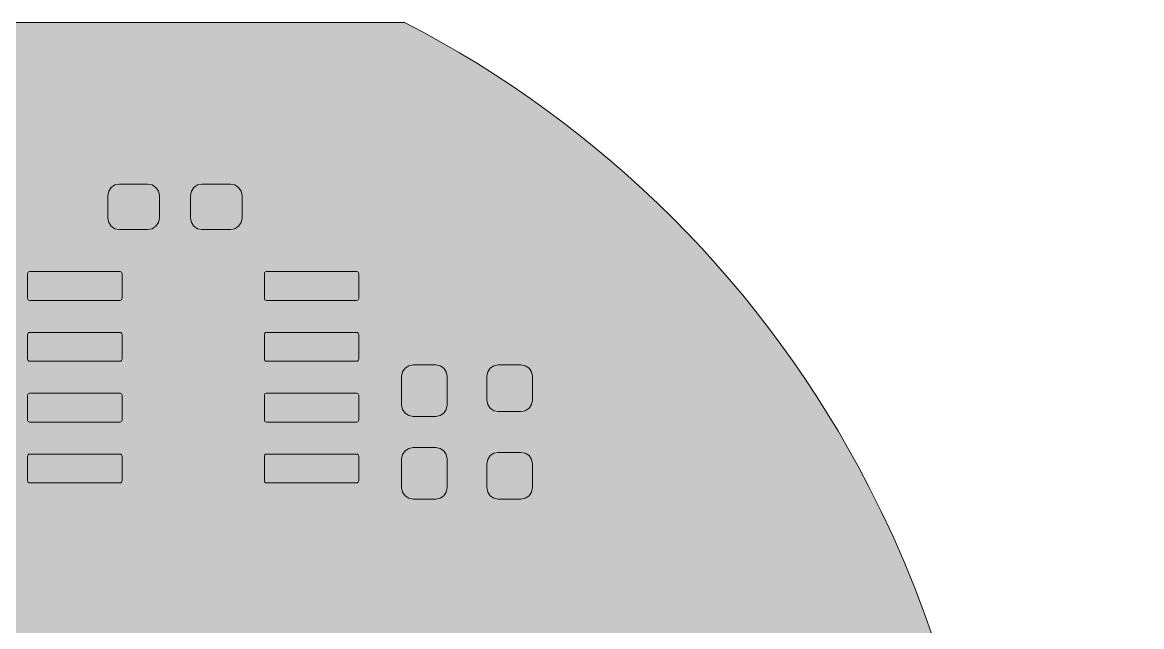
# Model space of a CAD drawing. Header units: millimetres. Extents: x 63.6 to 115, y 77 to 122.7.
# Drawn here: x 91.62 to 114.97, y 110.06 to 122.67 of the extents above; entities that cross this region are included whole.
import ezdxf

# ---------------------------------------------------------------- set-up
doc = ezdxf.new("R2010")
doc.units = ezdxf.units.MM
doc.header["$MEASUREMENT"] = 0
doc.layers.add('Layer 1', color=7, linetype='Continuous', lineweight=0)

# ---------------------------------------------------------------- blocks, each defined once
blk = doc.blocks.new('Block_5')
at = {"layer": 'Layer 1', "true_color": 0x000000, "transparency": 33554687}
h = blk.add_hatch(color=18, dxfattribs=at)
edge = h.paths.add_edge_path()
edge.add_spline(control_points=[(102.021, 115.522), (102.021, 115.522), (102.112, 115.504), (102.112, 115.504), (102.112, 115.504), (102.189, 115.453), (102.189, 115.453), (102.189, 115.453), (102.241, 115.376), (102.241, 115.376), (102.241, 115.376), (102.259, 115.285), (102.259, 115.285), (102.259, 115.285), (102.259, 114.785), (102.259, 114.785), (102.259, 114.785), (102.241, 114.694), (102.241, 114.694), (102.241, 114.694), (102.189, 114.617), (102.189, 114.617), (102.189, 114.617), (102.112, 114.565), (102.112, 114.565), (102.112, 114.565), (102.021, 114.547), (102.021, 114.547), (102.021, 114.547), (101.546, 114.547), (101.546, 114.547), (101.546, 114.547), (101.456, 114.565), (101.456, 114.565), (101.456, 114.565), (101.379, 114.617), (101.379, 114.617), (101.379, 114.617), (101.327, 114.694), (101.327, 114.694), (101.327, 114.694), (101.309, 114.785), (101.309, 114.785), (101.309, 114.785), (101.309, 115.285), (101.309, 115.285), (101.309, 115.285), (101.327, 115.376), (101.327, 115.376), (101.327, 115.376), (101.379, 115.453), (101.379, 115.453), (101.379, 115.453), (101.456, 115.504), (101.456, 115.504), (101.456, 115.504), (101.546, 115.522), (101.546, 115.522), (101.546, 115.522), (102.021, 115.522), (102.021, 115.522)], knot_values=[0, 0, 0, 0, 1, 1, 1, 2, 2, 2, 3, 3, 3, 4, 4, 4, 5, 5, 5, 6, 6, 6, 7, 7, 7, 8, 8, 8, 9, 9, 9, 10, 10, 10, 11, 11, 11, 12, 12, 12, 13, 13, 13, 14, 14, 14, 15, 15, 15, 16, 16, 16, 17, 17, 17, 18, 18, 18, 19, 19, 19, 20, 20, 20, 20], degree=3, periodic=0)
h = blk.add_hatch(color=18, dxfattribs=at)
edge = h.paths.add_edge_path()
edge.add_spline(control_points=[(102.021, 113.697), (102.021, 113.697), (102.112, 113.679), (102.112, 113.679), (102.112, 113.679), (102.189, 113.628), (102.189, 113.628), (102.189, 113.628), (102.241, 113.551), (102.241, 113.551), (102.241, 113.551), (102.259, 113.46), (102.259, 113.46), (102.259, 113.46), (102.259, 112.96), (102.259, 112.96), (102.259, 112.96), (102.241, 112.869), (102.241, 112.869), (102.241, 112.869), (102.189, 112.792), (102.189, 112.792), (102.189, 112.792), (102.112, 112.74), (102.112, 112.74), (102.112, 112.74), (102.021, 112.722), (102.021, 112.722), (102.021, 112.722), (101.546, 112.722), (101.546, 112.722), (101.546, 112.722), (101.456, 112.74), (101.456, 112.74), (101.456, 112.74), (101.379, 112.792), (101.379, 112.792), (101.379, 112.792), (101.327, 112.869), (101.327, 112.869), (101.327, 112.869), (101.309, 112.96), (101.309, 112.96), (101.309, 112.96), (101.309, 113.46), (101.309, 113.46), (101.309, 113.46), (101.327, 113.551), (101.327, 113.551), (101.327, 113.551), (101.379, 113.628), (101.379, 113.628), (101.379, 113.628), (101.456, 113.679), (101.456, 113.679), (101.456, 113.679), (101.546, 113.697), (101.546, 113.697), (101.546, 113.697), (102.021, 113.697), (102.021, 113.697)], knot_values=[0, 0, 0, 0, 1, 1, 1, 2, 2, 2, 3, 3, 3, 4, 4, 4, 5, 5, 5, 6, 6, 6, 7, 7, 7, 8, 8, 8, 9, 9, 9, 10, 10, 10, 11, 11, 11, 12, 12, 12, 13, 13, 13, 14, 14, 14, 15, 15, 15, 16, 16, 16, 17, 17, 17, 18, 18, 18, 19, 19, 19, 20, 20, 20, 20], degree=3, periodic=0)
at = {"layer": 'Layer 1', "color": 18, "lineweight": 9, "true_color": 0x000000}
for points in [[(102.021, 115.522), (102.021, 115.522), (102.112, 115.504), (102.112, 115.504), (102.112, 115.504), (102.189, 115.453), (102.189, 115.453), (102.189, 115.453), (102.241, 115.376), (102.241, 115.376), (102.241, 115.376), (102.259, 115.285), (102.259, 115.285), (102.259, 115.285), (102.259, 114.785), (102.259, 114.785), (102.259, 114.785), (102.241, 114.694), (102.241, 114.694), (102.241, 114.694), (102.189, 114.617), (102.189, 114.617), (102.189, 114.617), (102.112, 114.565), (102.112, 114.565), (102.112, 114.565), (102.021, 114.547), (102.021, 114.547), (102.021, 114.547), (101.546, 114.547), (101.546, 114.547), (101.546, 114.547), (101.456, 114.565), (101.456, 114.565), (101.456, 114.565), (101.379, 114.617), (101.379, 114.617), (101.379, 114.617), (101.327, 114.694), (101.327, 114.694), (101.327, 114.694), (101.309, 114.785), (101.309, 114.785), (101.309, 114.785), (101.309, 115.285), (101.309, 115.285), (101.309, 115.285), (101.327, 115.376), (101.327, 115.376), (101.327, 115.376), (101.379, 115.453), (101.379, 115.453), (101.379, 115.453), (101.456, 115.504), (101.456, 115.504), (101.456, 115.504), (101.546, 115.522), (101.546, 115.522), (101.546, 115.522), (102.021, 115.522), (102.021, 115.522)], [(102.021, 113.697), (102.021, 113.697), (102.112, 113.679), (102.112, 113.679), (102.112, 113.679), (102.189, 113.628), (102.189, 113.628), (102.189, 113.628), (102.241, 113.551), (102.241, 113.551), (102.241, 113.551), (102.259, 113.46), (102.259, 113.46), (102.259, 113.46), (102.259, 112.96), (102.259, 112.96), (102.259, 112.96), (102.241, 112.869), (102.241, 112.869), (102.241, 112.869), (102.189, 112.792), (102.189, 112.792), (102.189, 112.792), (102.112, 112.74), (102.112, 112.74), (102.112, 112.74), (102.021, 112.722), (102.021, 112.722), (102.021, 112.722), (101.546, 112.722), (101.546, 112.722), (101.546, 112.722), (101.456, 112.74), (101.456, 112.74), (101.456, 112.74), (101.379, 112.792), (101.379, 112.792), (101.379, 112.792), (101.327, 112.869), (101.327, 112.869), (101.327, 112.869), (101.309, 112.96), (101.309, 112.96), (101.309, 112.96), (101.309, 113.46), (101.309, 113.46), (101.309, 113.46), (101.327, 113.551), (101.327, 113.551), (101.327, 113.551), (101.379, 113.628), (101.379, 113.628), (101.379, 113.628), (101.456, 113.679), (101.456, 113.679), (101.456, 113.679), (101.546, 113.697), (101.546, 113.697), (101.546, 113.697), (102.021, 113.697), (102.021, 113.697)]]:
    blk.add_open_spline(points, degree=3, knots=[0, 0, 0, 0, 1, 1, 1, 2, 2, 2, 3, 3, 3, 4, 4, 4, 5, 5, 5, 6, 6, 6, 7, 7, 7, 8, 8, 8, 9, 9, 9, 10, 10, 10, 11, 11, 11, 12, 12, 12, 13, 13, 13, 14, 14, 14, 15, 15, 15, 16, 16, 16, 17, 17, 17, 18, 18, 18, 19, 19, 19, 20, 20, 20, 20], dxfattribs=at)
blk = doc.blocks.new('Block_15')
at = {"layer": 'Layer 1', "true_color": 0x000000, "transparency": 33554687}
h = blk.add_hatch(color=18, dxfattribs=at)
edge = h.paths.add_edge_path()
edge.add_spline(control_points=[(100.243, 115.522), (100.243, 115.522), (100.334, 115.504), (100.334, 115.504), (100.334, 115.504), (100.411, 115.453), (100.411, 115.453), (100.411, 115.453), (100.463, 115.376), (100.463, 115.376), (100.463, 115.376), (100.481, 115.285), (100.481, 115.285), (100.481, 115.285), (100.481, 114.685), (100.481, 114.685), (100.481, 114.685), (100.463, 114.594), (100.463, 114.594), (100.463, 114.594), (100.411, 114.517), (100.411, 114.517), (100.411, 114.517), (100.334, 114.465), (100.334, 114.465), (100.334, 114.465), (100.243, 114.447), (100.243, 114.447), (100.243, 114.447), (99.768, 114.447), (99.768, 114.447), (99.768, 114.447), (99.678, 114.465), (99.678, 114.465), (99.678, 114.465), (99.601, 114.517), (99.601, 114.517), (99.601, 114.517), (99.549, 114.594), (99.549, 114.594), (99.549, 114.594), (99.531, 114.685), (99.531, 114.685), (99.531, 114.685), (99.531, 115.285), (99.531, 115.285), (99.531, 115.285), (99.549, 115.376), (99.549, 115.376), (99.549, 115.376), (99.601, 115.453), (99.601, 115.453), (99.601, 115.453), (99.678, 115.504), (99.678, 115.504), (99.678, 115.504), (99.768, 115.522), (99.768, 115.522), (99.768, 115.522), (100.243, 115.522), (100.243, 115.522)], knot_values=[0, 0, 0, 0, 1, 1, 1, 2, 2, 2, 3, 3, 3, 4, 4, 4, 5, 5, 5, 6, 6, 6, 7, 7, 7, 8, 8, 8, 9, 9, 9, 10, 10, 10, 11, 11, 11, 12, 12, 12, 13, 13, 13, 14, 14, 14, 15, 15, 15, 16, 16, 16, 17, 17, 17, 18, 18, 18, 19, 19, 19, 20, 20, 20, 20], degree=3, periodic=0)
h = blk.add_hatch(color=18, dxfattribs=at)
edge = h.paths.add_edge_path()
edge.add_spline(control_points=[(100.243, 113.797), (100.243, 113.797), (100.334, 113.779), (100.334, 113.779), (100.334, 113.779), (100.411, 113.728), (100.411, 113.728), (100.411, 113.728), (100.463, 113.651), (100.463, 113.651), (100.463, 113.651), (100.481, 113.56), (100.481, 113.56), (100.481, 113.56), (100.481, 112.96), (100.481, 112.96), (100.481, 112.96), (100.463, 112.869), (100.463, 112.869), (100.463, 112.869), (100.411, 112.792), (100.411, 112.792), (100.411, 112.792), (100.334, 112.74), (100.334, 112.74), (100.334, 112.74), (100.243, 112.722), (100.243, 112.722), (100.243, 112.722), (99.768, 112.722), (99.768, 112.722), (99.768, 112.722), (99.678, 112.74), (99.678, 112.74), (99.678, 112.74), (99.601, 112.792), (99.601, 112.792), (99.601, 112.792), (99.549, 112.869), (99.549, 112.869), (99.549, 112.869), (99.531, 112.96), (99.531, 112.96), (99.531, 112.96), (99.531, 113.56), (99.531, 113.56), (99.531, 113.56), (99.549, 113.651), (99.549, 113.651), (99.549, 113.651), (99.601, 113.728), (99.601, 113.728), (99.601, 113.728), (99.678, 113.779), (99.678, 113.779), (99.678, 113.779), (99.768, 113.797), (99.768, 113.797), (99.768, 113.797), (100.243, 113.797), (100.243, 113.797)], knot_values=[0, 0, 0, 0, 1, 1, 1, 2, 2, 2, 3, 3, 3, 4, 4, 4, 5, 5, 5, 6, 6, 6, 7, 7, 7, 8, 8, 8, 9, 9, 9, 10, 10, 10, 11, 11, 11, 12, 12, 12, 13, 13, 13, 14, 14, 14, 15, 15, 15, 16, 16, 16, 17, 17, 17, 18, 18, 18, 19, 19, 19, 20, 20, 20, 20], degree=3, periodic=0)
at = {"layer": 'Layer 1', "color": 18, "lineweight": 9, "true_color": 0x000000}
for points in [[(100.243, 115.522), (100.243, 115.522), (100.334, 115.504), (100.334, 115.504), (100.334, 115.504), (100.411, 115.453), (100.411, 115.453), (100.411, 115.453), (100.463, 115.376), (100.463, 115.376), (100.463, 115.376), (100.481, 115.285), (100.481, 115.285), (100.481, 115.285), (100.481, 114.685), (100.481, 114.685), (100.481, 114.685), (100.463, 114.594), (100.463, 114.594), (100.463, 114.594), (100.411, 114.517), (100.411, 114.517), (100.411, 114.517), (100.334, 114.465), (100.334, 114.465), (100.334, 114.465), (100.243, 114.447), (100.243, 114.447), (100.243, 114.447), (99.768, 114.447), (99.768, 114.447), (99.768, 114.447), (99.678, 114.465), (99.678, 114.465), (99.678, 114.465), (99.601, 114.517), (99.601, 114.517), (99.601, 114.517), (99.549, 114.594), (99.549, 114.594), (99.549, 114.594), (99.531, 114.685), (99.531, 114.685), (99.531, 114.685), (99.531, 115.285), (99.531, 115.285), (99.531, 115.285), (99.549, 115.376), (99.549, 115.376), (99.549, 115.376), (99.601, 115.453), (99.601, 115.453), (99.601, 115.453), (99.678, 115.504), (99.678, 115.504), (99.678, 115.504), (99.768, 115.522), (99.768, 115.522), (99.768, 115.522), (100.243, 115.522), (100.243, 115.522)], [(100.243, 113.797), (100.243, 113.797), (100.334, 113.779), (100.334, 113.779), (100.334, 113.779), (100.411, 113.728), (100.411, 113.728), (100.411, 113.728), (100.463, 113.651), (100.463, 113.651), (100.463, 113.651), (100.481, 113.56), (100.481, 113.56), (100.481, 113.56), (100.481, 112.96), (100.481, 112.96), (100.481, 112.96), (100.463, 112.869), (100.463, 112.869), (100.463, 112.869), (100.411, 112.792), (100.411, 112.792), (100.411, 112.792), (100.334, 112.74), (100.334, 112.74), (100.334, 112.74), (100.243, 112.722), (100.243, 112.722), (100.243, 112.722), (99.768, 112.722), (99.768, 112.722), (99.768, 112.722), (99.678, 112.74), (99.678, 112.74), (99.678, 112.74), (99.601, 112.792), (99.601, 112.792), (99.601, 112.792), (99.549, 112.869), (99.549, 112.869), (99.549, 112.869), (99.531, 112.96), (99.531, 112.96), (99.531, 112.96), (99.531, 113.56), (99.531, 113.56), (99.531, 113.56), (99.549, 113.651), (99.549, 113.651), (99.549, 113.651), (99.601, 113.728), (99.601, 113.728), (99.601, 113.728), (99.678, 113.779), (99.678, 113.779), (99.678, 113.779), (99.768, 113.797), (99.768, 113.797), (99.768, 113.797), (100.243, 113.797), (100.243, 113.797)]]:
    blk.add_open_spline(points, degree=3, knots=[0, 0, 0, 0, 1, 1, 1, 2, 2, 2, 3, 3, 3, 4, 4, 4, 5, 5, 5, 6, 6, 6, 7, 7, 7, 8, 8, 8, 9, 9, 9, 10, 10, 10, 11, 11, 11, 12, 12, 12, 13, 13, 13, 14, 14, 14, 15, 15, 15, 16, 16, 16, 17, 17, 17, 18, 18, 18, 19, 19, 19, 20, 20, 20, 20], dxfattribs=at)
blk = doc.blocks.new('Block_40')
at = {"layer": 'Layer 1', "true_color": 0x000000, "transparency": 33554687}
h = blk.add_hatch(color=18, dxfattribs=at)
edge = h.paths.add_edge_path()
edge.add_spline(control_points=[(93.695, 116.912), (93.695, 116.912), (93.692, 116.896), (93.692, 116.896), (93.692, 116.896), (93.683, 116.882), (93.683, 116.882), (93.683, 116.882), (93.669, 116.873), (93.669, 116.873), (93.669, 116.873), (93.653, 116.87), (93.653, 116.87), (93.653, 116.87), (91.767, 116.87), (91.767, 116.87), (91.767, 116.87), (91.751, 116.873), (91.751, 116.873), (91.751, 116.873), (91.737, 116.882), (91.737, 116.882), (91.737, 116.882), (91.728, 116.896), (91.728, 116.896), (91.728, 116.896), (91.725, 116.912), (91.725, 116.912), (91.725, 116.912), (91.725, 117.428), (91.725, 117.428), (91.725, 117.428), (91.728, 117.444), (91.728, 117.444), (91.728, 117.444), (91.737, 117.458), (91.737, 117.458), (91.737, 117.458), (91.751, 117.467), (91.751, 117.467), (91.751, 117.467), (91.767, 117.47), (91.767, 117.47), (91.767, 117.47), (93.653, 117.47), (93.653, 117.47), (93.653, 117.47), (93.669, 117.467), (93.669, 117.467), (93.669, 117.467), (93.683, 117.458), (93.683, 117.458), (93.683, 117.458), (93.692, 117.444), (93.692, 117.444), (93.692, 117.444), (93.695, 117.428), (93.695, 117.428), (93.695, 117.428), (93.695, 116.912), (93.695, 116.912)], knot_values=[0, 0, 0, 0, 1, 1, 1, 2, 2, 2, 3, 3, 3, 4, 4, 4, 5, 5, 5, 6, 6, 6, 7, 7, 7, 8, 8, 8, 9, 9, 9, 10, 10, 10, 11, 11, 11, 12, 12, 12, 13, 13, 13, 14, 14, 14, 15, 15, 15, 16, 16, 16, 17, 17, 17, 18, 18, 18, 19, 19, 19, 20, 20, 20, 20], degree=3, periodic=0)
h = blk.add_hatch(color=18, dxfattribs=at)
edge = h.paths.add_edge_path()
edge.add_spline(control_points=[(98.635, 116.912), (98.635, 116.912), (98.632, 116.896), (98.632, 116.896), (98.632, 116.896), (98.623, 116.882), (98.623, 116.882), (98.623, 116.882), (98.609, 116.873), (98.609, 116.873), (98.609, 116.873), (98.593, 116.87), (98.593, 116.87), (98.593, 116.87), (96.707, 116.87), (96.707, 116.87), (96.707, 116.87), (96.691, 116.873), (96.691, 116.873), (96.691, 116.873), (96.677, 116.882), (96.677, 116.882), (96.677, 116.882), (96.668, 116.896), (96.668, 116.896), (96.668, 116.896), (96.665, 116.912), (96.665, 116.912), (96.665, 116.912), (96.665, 117.428), (96.665, 117.428), (96.665, 117.428), (96.668, 117.444), (96.668, 117.444), (96.668, 117.444), (96.677, 117.458), (96.677, 117.458), (96.677, 117.458), (96.691, 117.467), (96.691, 117.467), (96.691, 117.467), (96.707, 117.47), (96.707, 117.47), (96.707, 117.47), (98.593, 117.47), (98.593, 117.47), (98.593, 117.47), (98.609, 117.467), (98.609, 117.467), (98.609, 117.467), (98.623, 117.458), (98.623, 117.458), (98.623, 117.458), (98.632, 117.444), (98.632, 117.444), (98.632, 117.444), (98.635, 117.428), (98.635, 117.428), (98.635, 117.428), (98.635, 116.912), (98.635, 116.912)], knot_values=[0, 0, 0, 0, 1, 1, 1, 2, 2, 2, 3, 3, 3, 4, 4, 4, 5, 5, 5, 6, 6, 6, 7, 7, 7, 8, 8, 8, 9, 9, 9, 10, 10, 10, 11, 11, 11, 12, 12, 12, 13, 13, 13, 14, 14, 14, 15, 15, 15, 16, 16, 16, 17, 17, 17, 18, 18, 18, 19, 19, 19, 20, 20, 20, 20], degree=3, periodic=0)
h = blk.add_hatch(color=18, dxfattribs=at)
edge = h.paths.add_edge_path()
edge.add_spline(control_points=[(93.695, 115.642), (93.695, 115.642), (93.692, 115.626), (93.692, 115.626), (93.692, 115.626), (93.683, 115.612), (93.683, 115.612), (93.683, 115.612), (93.669, 115.603), (93.669, 115.603), (93.669, 115.603), (93.653, 115.6), (93.653, 115.6), (93.653, 115.6), (91.767, 115.6), (91.767, 115.6), (91.767, 115.6), (91.751, 115.603), (91.751, 115.603), (91.751, 115.603), (91.737, 115.612), (91.737, 115.612), (91.737, 115.612), (91.728, 115.626), (91.728, 115.626), (91.728, 115.626), (91.725, 115.642), (91.725, 115.642), (91.725, 115.642), (91.725, 116.158), (91.725, 116.158), (91.725, 116.158), (91.728, 116.174), (91.728, 116.174), (91.728, 116.174), (91.737, 116.188), (91.737, 116.188), (91.737, 116.188), (91.751, 116.197), (91.751, 116.197), (91.751, 116.197), (91.767, 116.2), (91.767, 116.2), (91.767, 116.2), (93.653, 116.2), (93.653, 116.2), (93.653, 116.2), (93.669, 116.197), (93.669, 116.197), (93.669, 116.197), (93.683, 116.188), (93.683, 116.188), (93.683, 116.188), (93.692, 116.174), (93.692, 116.174), (93.692, 116.174), (93.695, 116.158), (93.695, 116.158), (93.695, 116.158), (93.695, 115.642), (93.695, 115.642)], knot_values=[0, 0, 0, 0, 1, 1, 1, 2, 2, 2, 3, 3, 3, 4, 4, 4, 5, 5, 5, 6, 6, 6, 7, 7, 7, 8, 8, 8, 9, 9, 9, 10, 10, 10, 11, 11, 11, 12, 12, 12, 13, 13, 13, 14, 14, 14, 15, 15, 15, 16, 16, 16, 17, 17, 17, 18, 18, 18, 19, 19, 19, 20, 20, 20, 20], degree=3, periodic=0)
h = blk.add_hatch(color=18, dxfattribs=at)
edge = h.paths.add_edge_path()
edge.add_spline(control_points=[(98.635, 115.642), (98.635, 115.642), (98.632, 115.626), (98.632, 115.626), (98.632, 115.626), (98.623, 115.612), (98.623, 115.612), (98.623, 115.612), (98.609, 115.603), (98.609, 115.603), (98.609, 115.603), (98.593, 115.6), (98.593, 115.6), (98.593, 115.6), (96.707, 115.6), (96.707, 115.6), (96.707, 115.6), (96.691, 115.603), (96.691, 115.603), (96.691, 115.603), (96.677, 115.612), (96.677, 115.612), (96.677, 115.612), (96.668, 115.626), (96.668, 115.626), (96.668, 115.626), (96.665, 115.642), (96.665, 115.642), (96.665, 115.642), (96.665, 116.158), (96.665, 116.158), (96.665, 116.158), (96.668, 116.174), (96.668, 116.174), (96.668, 116.174), (96.677, 116.188), (96.677, 116.188), (96.677, 116.188), (96.691, 116.197), (96.691, 116.197), (96.691, 116.197), (96.707, 116.2), (96.707, 116.2), (96.707, 116.2), (98.593, 116.2), (98.593, 116.2), (98.593, 116.2), (98.609, 116.197), (98.609, 116.197), (98.609, 116.197), (98.623, 116.188), (98.623, 116.188), (98.623, 116.188), (98.632, 116.174), (98.632, 116.174), (98.632, 116.174), (98.635, 116.158), (98.635, 116.158), (98.635, 116.158), (98.635, 115.642), (98.635, 115.642)], knot_values=[0, 0, 0, 0, 1, 1, 1, 2, 2, 2, 3, 3, 3, 4, 4, 4, 5, 5, 5, 6, 6, 6, 7, 7, 7, 8, 8, 8, 9, 9, 9, 10, 10, 10, 11, 11, 11, 12, 12, 12, 13, 13, 13, 14, 14, 14, 15, 15, 15, 16, 16, 16, 17, 17, 17, 18, 18, 18, 19, 19, 19, 20, 20, 20, 20], degree=3, periodic=0)
h = blk.add_hatch(color=18, dxfattribs=at)
edge = h.paths.add_edge_path()
edge.add_spline(control_points=[(93.695, 114.372), (93.695, 114.372), (93.692, 114.356), (93.692, 114.356), (93.692, 114.356), (93.683, 114.342), (93.683, 114.342), (93.683, 114.342), (93.669, 114.333), (93.669, 114.333), (93.669, 114.333), (93.653, 114.33), (93.653, 114.33), (93.653, 114.33), (91.767, 114.33), (91.767, 114.33), (91.767, 114.33), (91.751, 114.333), (91.751, 114.333), (91.751, 114.333), (91.737, 114.342), (91.737, 114.342), (91.737, 114.342), (91.728, 114.356), (91.728, 114.356), (91.728, 114.356), (91.725, 114.372), (91.725, 114.372), (91.725, 114.372), (91.725, 114.888), (91.725, 114.888), (91.725, 114.888), (91.728, 114.904), (91.728, 114.904), (91.728, 114.904), (91.737, 114.918), (91.737, 114.918), (91.737, 114.918), (91.751, 114.927), (91.751, 114.927), (91.751, 114.927), (91.767, 114.93), (91.767, 114.93), (91.767, 114.93), (93.653, 114.93), (93.653, 114.93), (93.653, 114.93), (93.669, 114.927), (93.669, 114.927), (93.669, 114.927), (93.683, 114.918), (93.683, 114.918), (93.683, 114.918), (93.692, 114.904), (93.692, 114.904), (93.692, 114.904), (93.695, 114.888), (93.695, 114.888), (93.695, 114.888), (93.695, 114.372), (93.695, 114.372)], knot_values=[0, 0, 0, 0, 1, 1, 1, 2, 2, 2, 3, 3, 3, 4, 4, 4, 5, 5, 5, 6, 6, 6, 7, 7, 7, 8, 8, 8, 9, 9, 9, 10, 10, 10, 11, 11, 11, 12, 12, 12, 13, 13, 13, 14, 14, 14, 15, 15, 15, 16, 16, 16, 17, 17, 17, 18, 18, 18, 19, 19, 19, 20, 20, 20, 20], degree=3, periodic=0)
h = blk.add_hatch(color=18, dxfattribs=at)
edge = h.paths.add_edge_path()
edge.add_spline(control_points=[(98.635, 114.372), (98.635, 114.372), (98.632, 114.356), (98.632, 114.356), (98.632, 114.356), (98.623, 114.342), (98.623, 114.342), (98.623, 114.342), (98.609, 114.333), (98.609, 114.333), (98.609, 114.333), (98.593, 114.33), (98.593, 114.33), (98.593, 114.33), (96.707, 114.33), (96.707, 114.33), (96.707, 114.33), (96.691, 114.333), (96.691, 114.333), (96.691, 114.333), (96.677, 114.342), (96.677, 114.342), (96.677, 114.342), (96.668, 114.356), (96.668, 114.356), (96.668, 114.356), (96.665, 114.372), (96.665, 114.372), (96.665, 114.372), (96.665, 114.888), (96.665, 114.888), (96.665, 114.888), (96.668, 114.904), (96.668, 114.904), (96.668, 114.904), (96.677, 114.918), (96.677, 114.918), (96.677, 114.918), (96.691, 114.927), (96.691, 114.927), (96.691, 114.927), (96.707, 114.93), (96.707, 114.93), (96.707, 114.93), (98.593, 114.93), (98.593, 114.93), (98.593, 114.93), (98.609, 114.927), (98.609, 114.927), (98.609, 114.927), (98.623, 114.918), (98.623, 114.918), (98.623, 114.918), (98.632, 114.904), (98.632, 114.904), (98.632, 114.904), (98.635, 114.888), (98.635, 114.888), (98.635, 114.888), (98.635, 114.372), (98.635, 114.372)], knot_values=[0, 0, 0, 0, 1, 1, 1, 2, 2, 2, 3, 3, 3, 4, 4, 4, 5, 5, 5, 6, 6, 6, 7, 7, 7, 8, 8, 8, 9, 9, 9, 10, 10, 10, 11, 11, 11, 12, 12, 12, 13, 13, 13, 14, 14, 14, 15, 15, 15, 16, 16, 16, 17, 17, 17, 18, 18, 18, 19, 19, 19, 20, 20, 20, 20], degree=3, periodic=0)
h = blk.add_hatch(color=18, dxfattribs=at)
edge = h.paths.add_edge_path()
edge.add_spline(control_points=[(93.695, 113.102), (93.695, 113.102), (93.692, 113.086), (93.692, 113.086), (93.692, 113.086), (93.683, 113.072), (93.683, 113.072), (93.683, 113.072), (93.669, 113.063), (93.669, 113.063), (93.669, 113.063), (93.653, 113.06), (93.653, 113.06), (93.653, 113.06), (91.767, 113.06), (91.767, 113.06), (91.767, 113.06), (91.751, 113.063), (91.751, 113.063), (91.751, 113.063), (91.737, 113.072), (91.737, 113.072), (91.737, 113.072), (91.728, 113.086), (91.728, 113.086), (91.728, 113.086), (91.725, 113.102), (91.725, 113.102), (91.725, 113.102), (91.725, 113.618), (91.725, 113.618), (91.725, 113.618), (91.728, 113.634), (91.728, 113.634), (91.728, 113.634), (91.737, 113.648), (91.737, 113.648), (91.737, 113.648), (91.751, 113.657), (91.751, 113.657), (91.751, 113.657), (91.767, 113.66), (91.767, 113.66), (91.767, 113.66), (93.653, 113.66), (93.653, 113.66), (93.653, 113.66), (93.669, 113.657), (93.669, 113.657), (93.669, 113.657), (93.683, 113.648), (93.683, 113.648), (93.683, 113.648), (93.692, 113.634), (93.692, 113.634), (93.692, 113.634), (93.695, 113.618), (93.695, 113.618), (93.695, 113.618), (93.695, 113.102), (93.695, 113.102)], knot_values=[0, 0, 0, 0, 1, 1, 1, 2, 2, 2, 3, 3, 3, 4, 4, 4, 5, 5, 5, 6, 6, 6, 7, 7, 7, 8, 8, 8, 9, 9, 9, 10, 10, 10, 11, 11, 11, 12, 12, 12, 13, 13, 13, 14, 14, 14, 15, 15, 15, 16, 16, 16, 17, 17, 17, 18, 18, 18, 19, 19, 19, 20, 20, 20, 20], degree=3, periodic=0)
h = blk.add_hatch(color=18, dxfattribs=at)
edge = h.paths.add_edge_path()
edge.add_spline(control_points=[(98.635, 113.102), (98.635, 113.102), (98.632, 113.086), (98.632, 113.086), (98.632, 113.086), (98.623, 113.072), (98.623, 113.072), (98.623, 113.072), (98.609, 113.063), (98.609, 113.063), (98.609, 113.063), (98.593, 113.06), (98.593, 113.06), (98.593, 113.06), (96.707, 113.06), (96.707, 113.06), (96.707, 113.06), (96.691, 113.063), (96.691, 113.063), (96.691, 113.063), (96.677, 113.072), (96.677, 113.072), (96.677, 113.072), (96.668, 113.086), (96.668, 113.086), (96.668, 113.086), (96.665, 113.102), (96.665, 113.102), (96.665, 113.102), (96.665, 113.618), (96.665, 113.618), (96.665, 113.618), (96.668, 113.634), (96.668, 113.634), (96.668, 113.634), (96.677, 113.648), (96.677, 113.648), (96.677, 113.648), (96.691, 113.657), (96.691, 113.657), (96.691, 113.657), (96.707, 113.66), (96.707, 113.66), (96.707, 113.66), (98.593, 113.66), (98.593, 113.66), (98.593, 113.66), (98.609, 113.657), (98.609, 113.657), (98.609, 113.657), (98.623, 113.648), (98.623, 113.648), (98.623, 113.648), (98.632, 113.634), (98.632, 113.634), (98.632, 113.634), (98.635, 113.618), (98.635, 113.618), (98.635, 113.618), (98.635, 113.102), (98.635, 113.102)], knot_values=[0, 0, 0, 0, 1, 1, 1, 2, 2, 2, 3, 3, 3, 4, 4, 4, 5, 5, 5, 6, 6, 6, 7, 7, 7, 8, 8, 8, 9, 9, 9, 10, 10, 10, 11, 11, 11, 12, 12, 12, 13, 13, 13, 14, 14, 14, 15, 15, 15, 16, 16, 16, 17, 17, 17, 18, 18, 18, 19, 19, 19, 20, 20, 20, 20], degree=3, periodic=0)
at = {"layer": 'Layer 1', "color": 18, "lineweight": 9, "true_color": 0x000000}
for points in [[(93.695, 116.912), (93.695, 116.912), (93.692, 116.896), (93.692, 116.896), (93.692, 116.896), (93.683, 116.882), (93.683, 116.882), (93.683, 116.882), (93.669, 116.873), (93.669, 116.873), (93.669, 116.873), (93.653, 116.87), (93.653, 116.87), (93.653, 116.87), (91.767, 116.87), (91.767, 116.87), (91.767, 116.87), (91.751, 116.873), (91.751, 116.873), (91.751, 116.873), (91.737, 116.882), (91.737, 116.882), (91.737, 116.882), (91.728, 116.896), (91.728, 116.896), (91.728, 116.896), (91.725, 116.912), (91.725, 116.912), (91.725, 116.912), (91.725, 117.428), (91.725, 117.428), (91.725, 117.428), (91.728, 117.444), (91.728, 117.444), (91.728, 117.444), (91.737, 117.458), (91.737, 117.458), (91.737, 117.458), (91.751, 117.467), (91.751, 117.467), (91.751, 117.467), (91.767, 117.47), (91.767, 117.47), (91.767, 117.47), (93.653, 117.47), (93.653, 117.47), (93.653, 117.47), (93.669, 117.467), (93.669, 117.467), (93.669, 117.467), (93.683, 117.458), (93.683, 117.458), (93.683, 117.458), (93.692, 117.444), (93.692, 117.444), (93.692, 117.444), (93.695, 117.428), (93.695, 117.428), (93.695, 117.428), (93.695, 116.912), (93.695, 116.912)], [(98.635, 116.912), (98.635, 116.912), (98.632, 116.896), (98.632, 116.896), (98.632, 116.896), (98.623, 116.882), (98.623, 116.882), (98.623, 116.882), (98.609, 116.873), (98.609, 116.873), (98.609, 116.873), (98.593, 116.87), (98.593, 116.87), (98.593, 116.87), (96.707, 116.87), (96.707, 116.87), (96.707, 116.87), (96.691, 116.873), (96.691, 116.873), (96.691, 116.873), (96.677, 116.882), (96.677, 116.882), (96.677, 116.882), (96.668, 116.896), (96.668, 116.896), (96.668, 116.896), (96.665, 116.912), (96.665, 116.912), (96.665, 116.912), (96.665, 117.428), (96.665, 117.428), (96.665, 117.428), (96.668, 117.444), (96.668, 117.444), (96.668, 117.444), (96.677, 117.458), (96.677, 117.458), (96.677, 117.458), (96.691, 117.467), (96.691, 117.467), (96.691, 117.467), (96.707, 117.47), (96.707, 117.47), (96.707, 117.47), (98.593, 117.47), (98.593, 117.47), (98.593, 117.47), (98.609, 117.467), (98.609, 117.467), (98.609, 117.467), (98.623, 117.458), (98.623, 117.458), (98.623, 117.458), (98.632, 117.444), (98.632, 117.444), (98.632, 117.444), (98.635, 117.428), (98.635, 117.428), (98.635, 117.428), (98.635, 116.912), (98.635, 116.912)], [(93.695, 115.642), (93.695, 115.642), (93.692, 115.626), (93.692, 115.626), (93.692, 115.626), (93.683, 115.612), (93.683, 115.612), (93.683, 115.612), (93.669, 115.603), (93.669, 115.603), (93.669, 115.603), (93.653, 115.6), (93.653, 115.6), (93.653, 115.6), (91.767, 115.6), (91.767, 115.6), (91.767, 115.6), (91.751, 115.603), (91.751, 115.603), (91.751, 115.603), (91.737, 115.612), (91.737, 115.612), (91.737, 115.612), (91.728, 115.626), (91.728, 115.626), (91.728, 115.626), (91.725, 115.642), (91.725, 115.642), (91.725, 115.642), (91.725, 116.158), (91.725, 116.158), (91.725, 116.158), (91.728, 116.174), (91.728, 116.174), (91.728, 116.174), (91.737, 116.188), (91.737, 116.188), (91.737, 116.188), (91.751, 116.197), (91.751, 116.197), (91.751, 116.197), (91.767, 116.2), (91.767, 116.2), (91.767, 116.2), (93.653, 116.2), (93.653, 116.2), (93.653, 116.2), (93.669, 116.197), (93.669, 116.197), (93.669, 116.197), (93.683, 116.188), (93.683, 116.188), (93.683, 116.188), (93.692, 116.174), (93.692, 116.174), (93.692, 116.174), (93.695, 116.158), (93.695, 116.158), (93.695, 116.158), (93.695, 115.642), (93.695, 115.642)], [(98.635, 115.642), (98.635, 115.642), (98.632, 115.626), (98.632, 115.626), (98.632, 115.626), (98.623, 115.612), (98.623, 115.612), (98.623, 115.612), (98.609, 115.603), (98.609, 115.603), (98.609, 115.603), (98.593, 115.6), (98.593, 115.6), (98.593, 115.6), (96.707, 115.6), (96.707, 115.6), (96.707, 115.6), (96.691, 115.603), (96.691, 115.603), (96.691, 115.603), (96.677, 115.612), (96.677, 115.612), (96.677, 115.612), (96.668, 115.626), (96.668, 115.626), (96.668, 115.626), (96.665, 115.642), (96.665, 115.642), (96.665, 115.642), (96.665, 116.158), (96.665, 116.158), (96.665, 116.158), (96.668, 116.174), (96.668, 116.174), (96.668, 116.174), (96.677, 116.188), (96.677, 116.188), (96.677, 116.188), (96.691, 116.197), (96.691, 116.197), (96.691, 116.197), (96.707, 116.2), (96.707, 116.2), (96.707, 116.2), (98.593, 116.2), (98.593, 116.2), (98.593, 116.2), (98.609, 116.197), (98.609, 116.197), (98.609, 116.197), (98.623, 116.188), (98.623, 116.188), (98.623, 116.188), (98.632, 116.174), (98.632, 116.174), (98.632, 116.174), (98.635, 116.158), (98.635, 116.158), (98.635, 116.158), (98.635, 115.642), (98.635, 115.642)], [(93.695, 114.372), (93.695, 114.372), (93.692, 114.356), (93.692, 114.356), (93.692, 114.356), (93.683, 114.342), (93.683, 114.342), (93.683, 114.342), (93.669, 114.333), (93.669, 114.333), (93.669, 114.333), (93.653, 114.33), (93.653, 114.33), (93.653, 114.33), (91.767, 114.33), (91.767, 114.33), (91.767, 114.33), (91.751, 114.333), (91.751, 114.333), (91.751, 114.333), (91.737, 114.342), (91.737, 114.342), (91.737, 114.342), (91.728, 114.356), (91.728, 114.356), (91.728, 114.356), (91.725, 114.372), (91.725, 114.372), (91.725, 114.372), (91.725, 114.888), (91.725, 114.888), (91.725, 114.888), (91.728, 114.904), (91.728, 114.904), (91.728, 114.904), (91.737, 114.918), (91.737, 114.918), (91.737, 114.918), (91.751, 114.927), (91.751, 114.927), (91.751, 114.927), (91.767, 114.93), (91.767, 114.93), (91.767, 114.93), (93.653, 114.93), (93.653, 114.93), (93.653, 114.93), (93.669, 114.927), (93.669, 114.927), (93.669, 114.927), (93.683, 114.918), (93.683, 114.918), (93.683, 114.918), (93.692, 114.904), (93.692, 114.904), (93.692, 114.904), (93.695, 114.888), (93.695, 114.888), (93.695, 114.888), (93.695, 114.372), (93.695, 114.372)], [(98.635, 114.372), (98.635, 114.372), (98.632, 114.356), (98.632, 114.356), (98.632, 114.356), (98.623, 114.342), (98.623, 114.342), (98.623, 114.342), (98.609, 114.333), (98.609, 114.333), (98.609, 114.333), (98.593, 114.33), (98.593, 114.33), (98.593, 114.33), (96.707, 114.33), (96.707, 114.33), (96.707, 114.33), (96.691, 114.333), (96.691, 114.333), (96.691, 114.333), (96.677, 114.342), (96.677, 114.342), (96.677, 114.342), (96.668, 114.356), (96.668, 114.356), (96.668, 114.356), (96.665, 114.372), (96.665, 114.372), (96.665, 114.372), (96.665, 114.888), (96.665, 114.888), (96.665, 114.888), (96.668, 114.904), (96.668, 114.904), (96.668, 114.904), (96.677, 114.918), (96.677, 114.918), (96.677, 114.918), (96.691, 114.927), (96.691, 114.927), (96.691, 114.927), (96.707, 114.93), (96.707, 114.93), (96.707, 114.93), (98.593, 114.93), (98.593, 114.93), (98.593, 114.93), (98.609, 114.927), (98.609, 114.927), (98.609, 114.927), (98.623, 114.918), (98.623, 114.918), (98.623, 114.918), (98.632, 114.904), (98.632, 114.904), (98.632, 114.904), (98.635, 114.888), (98.635, 114.888), (98.635, 114.888), (98.635, 114.372), (98.635, 114.372)], [(93.695, 113.102), (93.695, 113.102), (93.692, 113.086), (93.692, 113.086), (93.692, 113.086), (93.683, 113.072), (93.683, 113.072), (93.683, 113.072), (93.669, 113.063), (93.669, 113.063), (93.669, 113.063), (93.653, 113.06), (93.653, 113.06), (93.653, 113.06), (91.767, 113.06), (91.767, 113.06), (91.767, 113.06), (91.751, 113.063), (91.751, 113.063), (91.751, 113.063), (91.737, 113.072), (91.737, 113.072), (91.737, 113.072), (91.728, 113.086), (91.728, 113.086), (91.728, 113.086), (91.725, 113.102), (91.725, 113.102), (91.725, 113.102), (91.725, 113.618), (91.725, 113.618), (91.725, 113.618), (91.728, 113.634), (91.728, 113.634), (91.728, 113.634), (91.737, 113.648), (91.737, 113.648), (91.737, 113.648), (91.751, 113.657), (91.751, 113.657), (91.751, 113.657), (91.767, 113.66), (91.767, 113.66), (91.767, 113.66), (93.653, 113.66), (93.653, 113.66), (93.653, 113.66), (93.669, 113.657), (93.669, 113.657), (93.669, 113.657), (93.683, 113.648), (93.683, 113.648), (93.683, 113.648), (93.692, 113.634), (93.692, 113.634), (93.692, 113.634), (93.695, 113.618), (93.695, 113.618), (93.695, 113.618), (93.695, 113.102), (93.695, 113.102)], [(98.635, 113.102), (98.635, 113.102), (98.632, 113.086), (98.632, 113.086), (98.632, 113.086), (98.623, 113.072), (98.623, 113.072), (98.623, 113.072), (98.609, 113.063), (98.609, 113.063), (98.609, 113.063), (98.593, 113.06), (98.593, 113.06), (98.593, 113.06), (96.707, 113.06), (96.707, 113.06), (96.707, 113.06), (96.691, 113.063), (96.691, 113.063), (96.691, 113.063), (96.677, 113.072), (96.677, 113.072), (96.677, 113.072), (96.668, 113.086), (96.668, 113.086), (96.668, 113.086), (96.665, 113.102), (96.665, 113.102), (96.665, 113.102), (96.665, 113.618), (96.665, 113.618), (96.665, 113.618), (96.668, 113.634), (96.668, 113.634), (96.668, 113.634), (96.677, 113.648), (96.677, 113.648), (96.677, 113.648), (96.691, 113.657), (96.691, 113.657), (96.691, 113.657), (96.707, 113.66), (96.707, 113.66), (96.707, 113.66), (98.593, 113.66), (98.593, 113.66), (98.593, 113.66), (98.609, 113.657), (98.609, 113.657), (98.609, 113.657), (98.623, 113.648), (98.623, 113.648), (98.623, 113.648), (98.632, 113.634), (98.632, 113.634), (98.632, 113.634), (98.635, 113.618), (98.635, 113.618), (98.635, 113.618), (98.635, 113.102), (98.635, 113.102)]]:
    blk.add_open_spline(points, degree=3, knots=[0, 0, 0, 0, 1, 1, 1, 2, 2, 2, 3, 3, 3, 4, 4, 4, 5, 5, 5, 6, 6, 6, 7, 7, 7, 8, 8, 8, 9, 9, 9, 10, 10, 10, 11, 11, 11, 12, 12, 12, 13, 13, 13, 14, 14, 14, 15, 15, 15, 16, 16, 16, 17, 17, 17, 18, 18, 18, 19, 19, 19, 20, 20, 20, 20], dxfattribs=at)
blk = doc.blocks.new('Block_51')
at = {"layer": 'Layer 1', "true_color": 0x000000, "transparency": 33554687}
h = blk.add_hatch(color=18, dxfattribs=at)
edge = h.paths.add_edge_path()
edge.add_spline(control_points=[(94.474, 118.584), (94.474, 118.584), (94.456, 118.493), (94.456, 118.493), (94.456, 118.493), (94.404, 118.416), (94.404, 118.416), (94.404, 118.416), (94.327, 118.364), (94.327, 118.364), (94.327, 118.364), (94.236, 118.346), (94.236, 118.346), (94.236, 118.346), (93.636, 118.346), (93.636, 118.346), (93.636, 118.346), (93.546, 118.364), (93.546, 118.364), (93.546, 118.364), (93.469, 118.416), (93.469, 118.416), (93.469, 118.416), (93.417, 118.493), (93.417, 118.493), (93.417, 118.493), (93.399, 118.584), (93.399, 118.584), (93.399, 118.584), (93.399, 119.059), (93.399, 119.059), (93.399, 119.059), (93.417, 119.15), (93.417, 119.15), (93.417, 119.15), (93.469, 119.227), (93.469, 119.227), (93.469, 119.227), (93.546, 119.278), (93.546, 119.278), (93.546, 119.278), (93.636, 119.296), (93.636, 119.296), (93.636, 119.296), (94.236, 119.296), (94.236, 119.296), (94.236, 119.296), (94.327, 119.278), (94.327, 119.278), (94.327, 119.278), (94.404, 119.227), (94.404, 119.227), (94.404, 119.227), (94.456, 119.15), (94.456, 119.15), (94.456, 119.15), (94.474, 119.059), (94.474, 119.059), (94.474, 119.059), (94.474, 118.584), (94.474, 118.584)], knot_values=[0, 0, 0, 0, 1, 1, 1, 2, 2, 2, 3, 3, 3, 4, 4, 4, 5, 5, 5, 6, 6, 6, 7, 7, 7, 8, 8, 8, 9, 9, 9, 10, 10, 10, 11, 11, 11, 12, 12, 12, 13, 13, 13, 14, 14, 14, 15, 15, 15, 16, 16, 16, 17, 17, 17, 18, 18, 18, 19, 19, 19, 20, 20, 20, 20], degree=3, periodic=0)
h = blk.add_hatch(color=18, dxfattribs=at)
edge = h.paths.add_edge_path()
edge.add_spline(control_points=[(96.199, 118.584), (96.199, 118.584), (96.181, 118.493), (96.181, 118.493), (96.181, 118.493), (96.129, 118.416), (96.129, 118.416), (96.129, 118.416), (96.052, 118.364), (96.052, 118.364), (96.052, 118.364), (95.961, 118.346), (95.961, 118.346), (95.961, 118.346), (95.361, 118.346), (95.361, 118.346), (95.361, 118.346), (95.271, 118.364), (95.271, 118.364), (95.271, 118.364), (95.194, 118.416), (95.194, 118.416), (95.194, 118.416), (95.142, 118.493), (95.142, 118.493), (95.142, 118.493), (95.124, 118.584), (95.124, 118.584), (95.124, 118.584), (95.124, 119.059), (95.124, 119.059), (95.124, 119.059), (95.142, 119.15), (95.142, 119.15), (95.142, 119.15), (95.194, 119.227), (95.194, 119.227), (95.194, 119.227), (95.271, 119.278), (95.271, 119.278), (95.271, 119.278), (95.361, 119.296), (95.361, 119.296), (95.361, 119.296), (95.961, 119.296), (95.961, 119.296), (95.961, 119.296), (96.052, 119.278), (96.052, 119.278), (96.052, 119.278), (96.129, 119.227), (96.129, 119.227), (96.129, 119.227), (96.181, 119.15), (96.181, 119.15), (96.181, 119.15), (96.199, 119.059), (96.199, 119.059), (96.199, 119.059), (96.199, 118.584), (96.199, 118.584)], knot_values=[0, 0, 0, 0, 1, 1, 1, 2, 2, 2, 3, 3, 3, 4, 4, 4, 5, 5, 5, 6, 6, 6, 7, 7, 7, 8, 8, 8, 9, 9, 9, 10, 10, 10, 11, 11, 11, 12, 12, 12, 13, 13, 13, 14, 14, 14, 15, 15, 15, 16, 16, 16, 17, 17, 17, 18, 18, 18, 19, 19, 19, 20, 20, 20, 20], degree=3, periodic=0)
at = {"layer": 'Layer 1', "color": 18, "lineweight": 9, "true_color": 0x000000}
for points in [[(94.474, 118.584), (94.474, 118.584), (94.456, 118.493), (94.456, 118.493), (94.456, 118.493), (94.404, 118.416), (94.404, 118.416), (94.404, 118.416), (94.327, 118.364), (94.327, 118.364), (94.327, 118.364), (94.236, 118.346), (94.236, 118.346), (94.236, 118.346), (93.636, 118.346), (93.636, 118.346), (93.636, 118.346), (93.546, 118.364), (93.546, 118.364), (93.546, 118.364), (93.469, 118.416), (93.469, 118.416), (93.469, 118.416), (93.417, 118.493), (93.417, 118.493), (93.417, 118.493), (93.399, 118.584), (93.399, 118.584), (93.399, 118.584), (93.399, 119.059), (93.399, 119.059), (93.399, 119.059), (93.417, 119.15), (93.417, 119.15), (93.417, 119.15), (93.469, 119.227), (93.469, 119.227), (93.469, 119.227), (93.546, 119.278), (93.546, 119.278), (93.546, 119.278), (93.636, 119.296), (93.636, 119.296), (93.636, 119.296), (94.236, 119.296), (94.236, 119.296), (94.236, 119.296), (94.327, 119.278), (94.327, 119.278), (94.327, 119.278), (94.404, 119.227), (94.404, 119.227), (94.404, 119.227), (94.456, 119.15), (94.456, 119.15), (94.456, 119.15), (94.474, 119.059), (94.474, 119.059), (94.474, 119.059), (94.474, 118.584), (94.474, 118.584)], [(96.199, 118.584), (96.199, 118.584), (96.181, 118.493), (96.181, 118.493), (96.181, 118.493), (96.129, 118.416), (96.129, 118.416), (96.129, 118.416), (96.052, 118.364), (96.052, 118.364), (96.052, 118.364), (95.961, 118.346), (95.961, 118.346), (95.961, 118.346), (95.361, 118.346), (95.361, 118.346), (95.361, 118.346), (95.271, 118.364), (95.271, 118.364), (95.271, 118.364), (95.194, 118.416), (95.194, 118.416), (95.194, 118.416), (95.142, 118.493), (95.142, 118.493), (95.142, 118.493), (95.124, 118.584), (95.124, 118.584), (95.124, 118.584), (95.124, 119.059), (95.124, 119.059), (95.124, 119.059), (95.142, 119.15), (95.142, 119.15), (95.142, 119.15), (95.194, 119.227), (95.194, 119.227), (95.194, 119.227), (95.271, 119.278), (95.271, 119.278), (95.271, 119.278), (95.361, 119.296), (95.361, 119.296), (95.361, 119.296), (95.961, 119.296), (95.961, 119.296), (95.961, 119.296), (96.052, 119.278), (96.052, 119.278), (96.052, 119.278), (96.129, 119.227), (96.129, 119.227), (96.129, 119.227), (96.181, 119.15), (96.181, 119.15), (96.181, 119.15), (96.199, 119.059), (96.199, 119.059), (96.199, 119.059), (96.199, 118.584), (96.199, 118.584)]]:
    blk.add_open_spline(points, degree=3, knots=[0, 0, 0, 0, 1, 1, 1, 2, 2, 2, 3, 3, 3, 4, 4, 4, 5, 5, 5, 6, 6, 6, 7, 7, 7, 8, 8, 8, 9, 9, 9, 10, 10, 10, 11, 11, 11, 12, 12, 12, 13, 13, 13, 14, 14, 14, 15, 15, 15, 16, 16, 16, 17, 17, 17, 18, 18, 18, 19, 19, 19, 20, 20, 20, 20], dxfattribs=at)

msp = doc.modelspace()

# ---------------------------------------------------------------- hatches: boundary and pattern name
at = {"layer": 'Layer 1', "true_color": 0x000000, "transparency": 33554687}
h = msp.add_hatch(color=18, dxfattribs=at)
h.dxf.hatch_style = 2
edge = h.paths.add_edge_path()
edge.add_spline(control_points=[(78.973, 122.672), (67.928, 116.979), (63.588, 103.41), (69.281, 92.364), (74.974, 81.319), (88.543, 76.979), (99.589, 82.672), (110.634, 88.365), (114.974, 101.934), (109.281, 112.98), (107.137, 117.14), (103.749, 120.528), (99.589, 122.672)], knot_values=[0, 0, 0, 0, 1, 1, 1, 2, 2, 2, 3, 3, 3, 4, 4, 4, 4], degree=3, periodic=0)
edge.add_line((99.589, 122.672), (78.973, 122.672))
h = msp.add_hatch(color=18, dxfattribs=at)
h.dxf.hatch_style = 2
edge = h.paths.add_edge_path()
edge.add_spline(control_points=[(78.973, 122.672), (78.973, 122.672), (99.589, 122.672), (99.589, 122.672)], knot_values=[0, 0, 0, 0, 1, 1, 1, 1], degree=3, periodic=0)
edge.add_line((99.589, 122.672), (78.973, 122.672))

# ---------------------------------------------------------------- linework, layer by layer
at = {"layer": 'Layer 1', "color": 18, "lineweight": 9, "true_color": 0x000000}
msp.add_open_spline([(78.973, 122.672), (67.928, 116.979), (63.588, 103.41), (69.281, 92.364), (74.974, 81.319), (88.543, 76.979), (99.589, 82.672), (110.634, 88.365), (114.974, 101.934), (109.281, 112.98), (107.137, 117.14), (103.749, 120.528), (99.589, 122.672)], degree=3, knots=[0, 0, 0, 0, 1, 1, 1, 2, 2, 2, 3, 3, 3, 4, 4, 4, 4], dxfattribs=at)
msp.add_open_spline([(78.973, 122.672), (78.973, 122.672), (99.589, 122.672), (99.589, 122.672)], degree=3, dxfattribs=at)

# ---------------------------------------------------------------- block references
at = {"layer": 'Layer 1'}
for name in ['Block_51', 'Block_40', 'Block_15', 'Block_5']:
    msp.add_blockref(name, (0, 0), dxfattribs=at)

doc.saveas('drawing.dxf')
